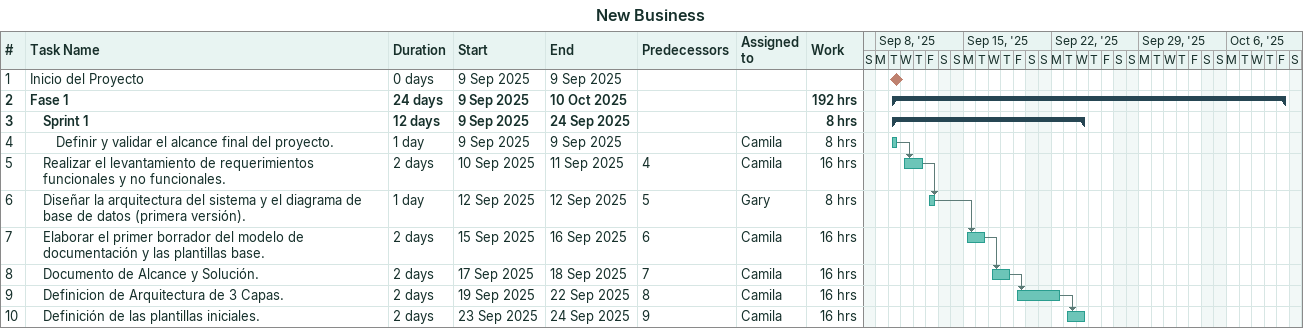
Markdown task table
New Business

| ID | Level | Task | Duration | Start | Finish | Predecessors | Resources | Work (h) |
|---|---|---|---|---|---|---|---|---|
| 1 | 1 | Inicio del Proyecto | 0d | 2025-09-09 | 2025-09-09 |  |  |  |
| 2 | 1 | **Fase 1** | 24d | 2025-09-09 | 2025-10-10 |  |  | 192 |
| 3 | 2 | **Sprint 1** | 12d | 2025-09-09 | 2025-09-24 |  |  | 8 |
| 4 | 3 | Definir y validar el alcance final del proyecto. | 1d | 2025-09-09 | 2025-09-09 |  | Camila | 8 |
| 5 | 2 | Realizar el levantamiento de requerimientos funcionales y no funcionales. | 2d | 2025-09-10 | 2025-09-11 | 4 | Camila | 16 |
| 6 | 2 | Diseñar la arquitectura del sistema y el diagrama de base de datos (primera versión). | 1d | 2025-09-12 | 2025-09-12 | 5 | Gary | 8 |
| 7 | 2 | Elaborar el primer borrador del modelo de documentación y las plantillas base. | 2d | 2025-09-15 | 2025-09-16 | 6 | Camila | 16 |
| 8 | 2 | Documento de Alcance y Solución. | 2d | 2025-09-17 | 2025-09-18 | 7 | Camila | 16 |
| 9 | 2 | Definicion de Arquitectura de 3 Capas. | 2d | 2025-09-19 | 2025-09-22 | 8 | Camila | 16 |
| 10 | 2 | Definición de las plantillas iniciales. | 2d | 2025-09-23 | 2025-09-24 | 9 | Camila | 16 |
